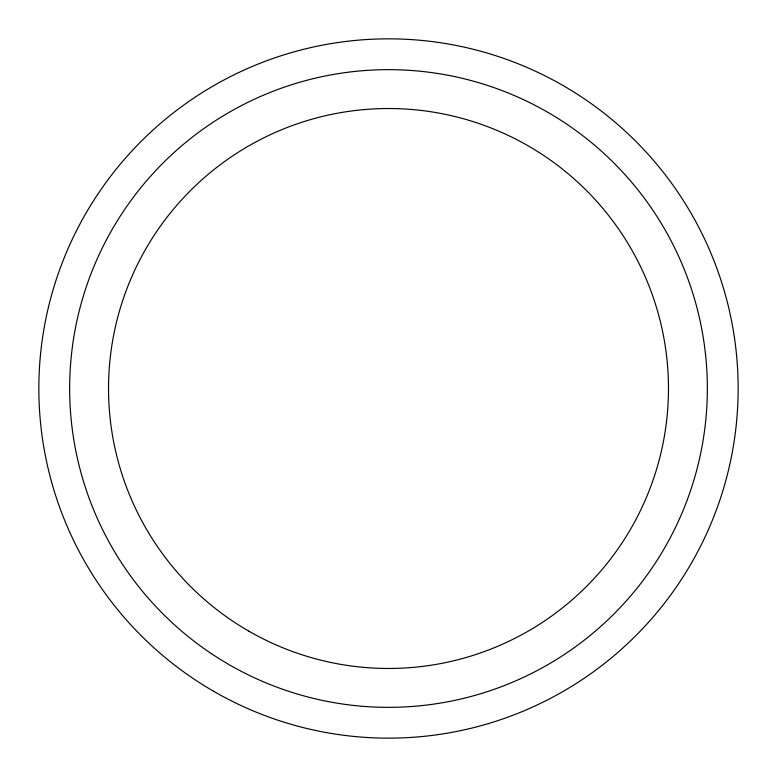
<?xml version="1.0" encoding="UTF-8"?>
<svg xmlns="http://www.w3.org/2000/svg" width="777" height="777" viewBox="0 0 777 777"><rect width="100%" height="100%" fill="white"/><g stroke="black" fill="none" stroke-linecap="round" stroke-linejoin="round"><path stroke-width="1.17" d="M213.675 691.307A349.65 349.65 0 0 0 738.15 388.5A349.65 349.65 0 0 0 213.675 85.693A349.65 349.65 0 0 0 213.675 691.307M248.514 630.963A279.973 279.973 0 0 0 668.473 388.5A279.973 279.973 0 0 0 248.514 146.037A279.973 279.973 0 0 0 248.514 630.963M211.354 653.612A318.852 318.852 0 0 0 706.662 409.353A318.852 318.852 0 0 0 247.475 102.535A318.852 318.852 0 0 0 211.354 653.612"/></g></svg>
